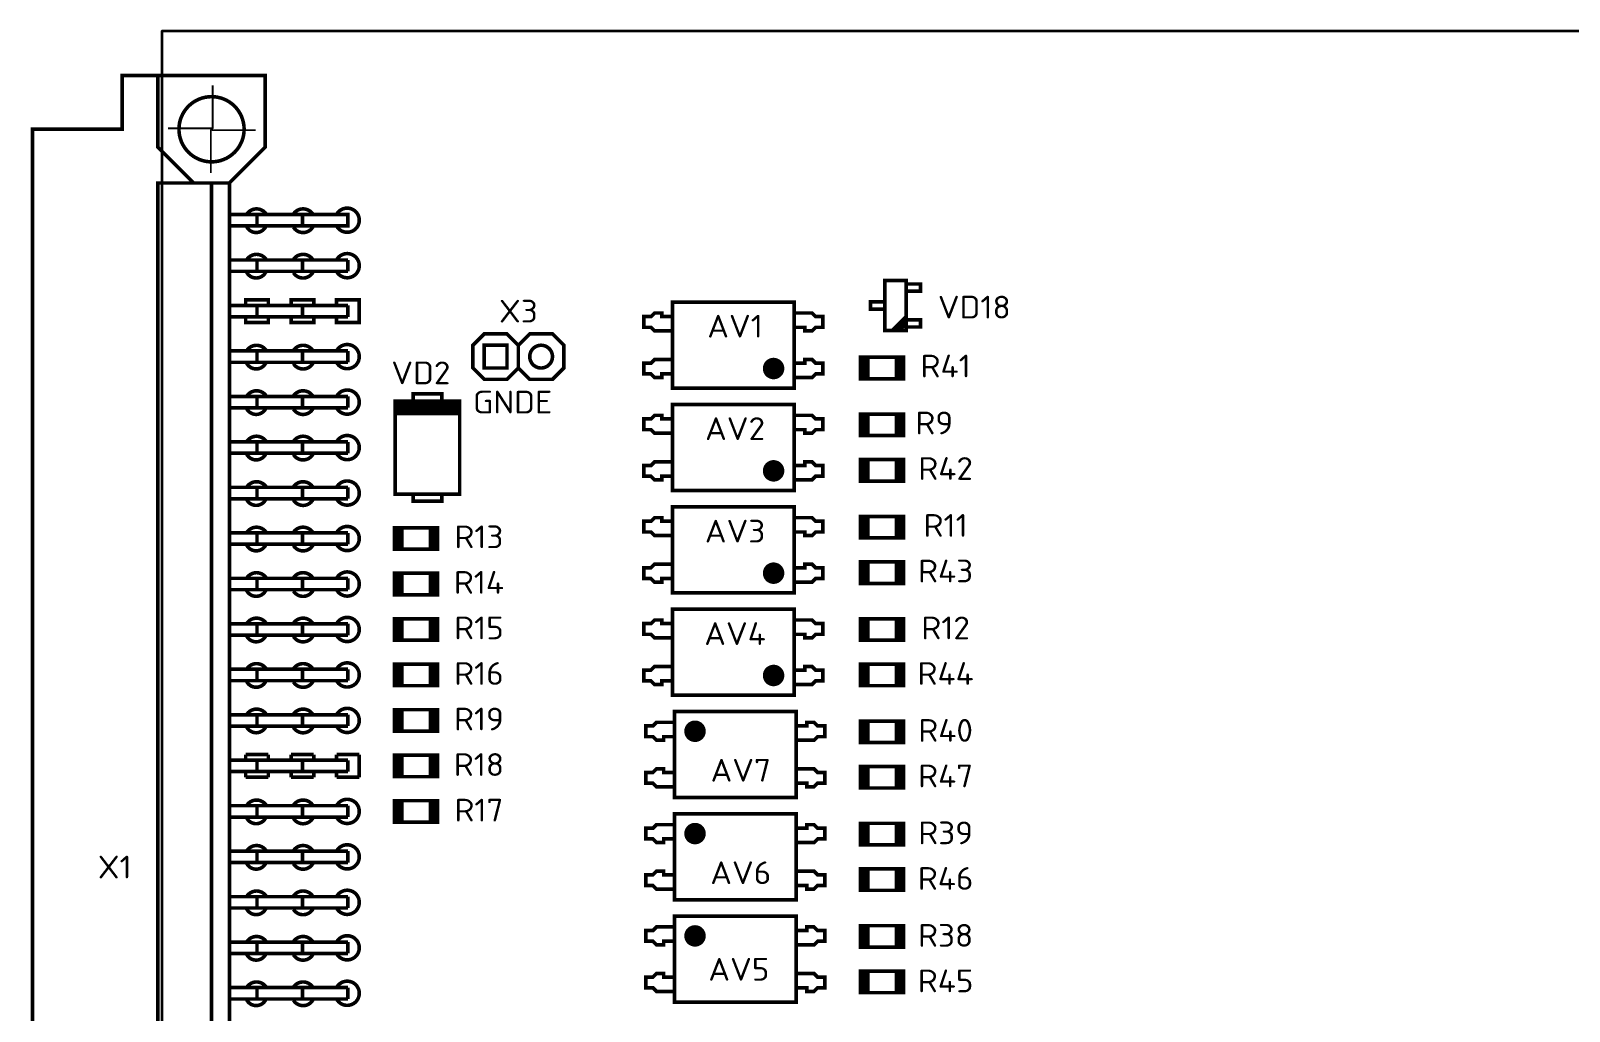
# Model space of a CAD drawing. Header units: millimetres. Extents: x -300 to 586, y -3087 to -2824.
# Drawn here: x -300.4 to -214.5, y -2893.8 to -2839 of the extents above; entities that cross this region are included whole.
import ezdxf
from ezdxf.enums import TextEntityAlignment as Align

# ---------------------------------------------------------------- set-up
doc = ezdxf.new("R2010")
doc.units = ezdxf.units.MM
doc.layers.add('BOARD', color=7, linetype='Continuous', lineweight=35)
doc.layers.add('PP', color=9, linetype='Continuous', lineweight=20)
doc.styles.get("Standard").update_dxf_attribs({"font": 'txt.shx'})

msp = doc.modelspace()

# ---------------------------------------------------------------- linework, layer by layer
at = {"layer": 'BOARD'}
msp.add_lwpolyline([(-136, -3072.25), (-293.074, -3072.25), (-293.074, -2839), (-136, -2839)], dxfattribs=at)
at = {"layer": 'BOARD', "const_width": 0.2}
msp.add_lwpolyline([(-300.314, -2929.5), (-300.314, -2844.5), (-295.314, -2844.5), (-295.314, -2841.5), (-287.314, -2841.5), (-287.314, -2845.5), (-289.314, -2847.5), (-289.314, -2930.5), (-287.314, -2932.5), (-287.314, -2936.5), (-295.314, -2936.5), (-295.314, -2933.5), (-300.314, -2933.5), (-300.314, -2929.5)], dxfattribs=at)
at = {"layer": 'PP'}
for points, const_width in [([(-291.314, -2847.5), (-293.314, -2845.5), (-293.314, -2841.5)], 0.2), ([(-290.249, -2842.05), (-290.249, -2844.45), (-290.299, -2844.5), (-290.314, -2844.5), (-290.349, -2844.535), (-290.349, -2846.95)], 0.1), ([(-287.849, -2844.55), (-290.249, -2844.55), (-290.299, -2844.5), (-290.314, -2844.5), (-290.349, -2844.465), (-290.349, -2844.45), (-292.749, -2844.45)], 0.1), ([(-290.314, -2847.5), (-290.314, -2930.5), (-293.314, -2930.5), (-293.314, -2847.5), (-289.314, -2847.5)], 0.2), ([(-289.361, -2849.262), (-282.694, -2849.262), (-282.694, -2849.898), (-289.361, -2849.898)], 0.2), ([(-287.774, -2849.262), (-287.774, -2849.898)], 0.2), ([(-285.234, -2849.262), (-285.234, -2849.898)], 0.2), ([(-289.361, -2851.802), (-282.694, -2851.802)], 0.2), ([(-287.774, -2851.802), (-287.774, -2852.438)], 0.2), ([(-285.234, -2851.802), (-285.234, -2852.438)], 0.2), ([(-282.694, -2851.802), (-282.694, -2852.438)], 0.2), ([(-282.694, -2852.438), (-289.361, -2852.438)], 0.2), ([(-252.694, -2852.945), (-252.694, -2854.145), (-253.494, -2854.145), (-253.494, -2854.545), (-252.694, -2854.545), (-252.694, -2855.745), (-251.494, -2855.745), (-251.494, -2852.945), (-252.694, -2852.945)], 0.2), ([(-251.494, -2853.545), (-250.694, -2853.545), (-250.694, -2853.145), (-251.494, -2853.145)], 0.2), ([(-288.409, -2854.342), (-288.409, -2854.025), (-287.139, -2854.025), (-287.139, -2854.342)], 0.2), ([(-285.869, -2854.342), (-285.869, -2854.025), (-284.599, -2854.025), (-284.599, -2854.342)], 0.2), ([(-283.329, -2854.342), (-283.329, -2854.025), (-282.059, -2854.025), (-282.059, -2855.295), (-283.329, -2855.295), (-283.329, -2854.978)], 0.2), ([(-289.361, -2854.342), (-282.694, -2854.342)], 0.2), ([(-287.774, -2854.342), (-287.774, -2854.978)], 0.2), ([(-285.234, -2854.342), (-285.234, -2854.978)], 0.2), ([(-282.694, -2854.342), (-282.694, -2854.978)], 0.2), ([(-264.559, -2855.765), (-265.559, -2855.765), (-265.759, -2855.565), (-266.159, -2855.565), (-266.159, -2854.965), (-265.759, -2854.965), (-265.559, -2854.765), (-265.159, -2854.765), (-265.159, -2854.965), (-264.559, -2854.965)], 0.2), ([(-264.559, -2858.965), (-264.559, -2854.165), (-257.759, -2854.165), (-257.759, -2858.965), (-264.559, -2858.965)], 0.2), ([(-257.759, -2854.765), (-256.759, -2854.765), (-256.559, -2854.965), (-256.159, -2854.965), (-256.159, -2855.565), (-256.559, -2855.565), (-256.759, -2855.765), (-257.159, -2855.765), (-257.159, -2855.565), (-257.759, -2855.565)], 0.2), ([(-252.694, -2854.545), (-252.694, -2854.145)], 0.2), ([(-282.694, -2854.978), (-289.361, -2854.978)], 0.2), ([(-287.139, -2854.978), (-287.139, -2855.295), (-288.409, -2855.295), (-288.409, -2854.978)], 0.2), ([(-284.599, -2854.978), (-284.599, -2855.295), (-285.869, -2855.295), (-285.869, -2854.978)], 0.2), ([(-251.494, -2854.945), (-252.294, -2855.745)], 0.2), ([(-252.094, -2855.745), (-251.494, -2855.145), (-250.694, -2855.145), (-250.694, -2855.545), (-251.494, -2855.545)], 0.2), ([(-251.494, -2855.345), (-251.894, -2855.745)], 0.2), ([(-273.804, -2858.47), (-273.169, -2857.835), (-272.534, -2858.47), (-271.264, -2858.47), (-270.629, -2857.835), (-270.629, -2856.565), (-271.264, -2855.93), (-272.534, -2855.93), (-273.169, -2856.565), (-273.804, -2855.93), (-275.074, -2855.93), (-275.709, -2856.565), (-275.709, -2857.835), (-275.074, -2858.47), (-273.804, -2858.47)], 0.2), ([(-275.074, -2856.565), (-273.804, -2856.565), (-273.804, -2857.835), (-275.074, -2857.835), (-275.074, -2856.565)], 0.2), ([(-273.169, -2856.565), (-273.169, -2857.835)], 0.2), ([(-289.361, -2856.882), (-282.694, -2856.882)], 0.2), ([(-287.774, -2856.882), (-287.774, -2857.518)], 0.2), ([(-285.234, -2856.882), (-285.234, -2857.518)], 0.2), ([(-282.694, -2856.882), (-282.694, -2857.518)], 0.2), ([(-264.559, -2857.365), (-265.559, -2857.365), (-265.759, -2857.565), (-266.159, -2857.565), (-266.159, -2858.165), (-265.759, -2858.165), (-265.559, -2858.365), (-265.159, -2858.365), (-265.159, -2858.165), (-264.559, -2858.165)], 0.2), ([(-257.759, -2858.365), (-256.759, -2858.365), (-256.559, -2858.165), (-256.159, -2858.165), (-256.159, -2857.565), (-256.559, -2857.565), (-256.759, -2857.365), (-257.159, -2857.365), (-257.159, -2857.565), (-257.759, -2857.565)], 0.2), ([(-254.049, -2857.235), (-254.049, -2858.435), (-251.649, -2858.435), (-251.649, -2857.235), (-254.049, -2857.235)], 0.2), ([(-253.849, -2858.435), (-253.849, -2857.235)], 0.2), ([(-253.649, -2858.435), (-253.649, -2857.235)], 0.2), ([(-252.049, -2858.435), (-252.049, -2857.235)], 0.2), ([(-251.849, -2858.435), (-251.849, -2857.235)], 0.2), ([(-282.694, -2857.518), (-289.361, -2857.518)], 0.2), ([(-289.361, -2859.422), (-282.694, -2859.422)], 0.2), ([(-282.694, -2860.058), (-289.361, -2860.058)], 0.2), ([(-287.774, -2859.422), (-287.774, -2860.058)], 0.2), ([(-285.234, -2859.422), (-285.234, -2860.058)], 0.2), ([(-282.694, -2859.422), (-282.694, -2860.058)], 0.2), ([(-280.051, -2859.68), (-276.447, -2859.68), (-276.447, -2864.88), (-280.051, -2864.88), (-280.051, -2859.68)], 0.2), ([(-280.051, -2859.78), (-276.447, -2859.78)], 0.2), ([(-280.051, -2859.88), (-276.447, -2859.88)], 0.2), ([(-280.051, -2859.98), (-276.447, -2859.98)], 0.2), ([(-280.051, -2860.08), (-276.447, -2860.08)], 0.2), ([(-277.449, -2859.68), (-277.449, -2859.28), (-279.049, -2859.28), (-279.049, -2859.88)], 0.2), ([(-264.559, -2864.68), (-264.559, -2859.88), (-257.759, -2859.88), (-257.759, -2864.68), (-264.559, -2864.68)], 0.2), ([(-280.051, -2860.18), (-276.447, -2860.18)], 0.2), ([(-280.051, -2860.28), (-276.447, -2860.28)], 0.2), ([(-280.051, -2860.38), (-276.447, -2860.38)], 0.2), ([(-264.559, -2861.48), (-265.559, -2861.48), (-265.759, -2861.28), (-266.159, -2861.28), (-266.159, -2860.68), (-265.759, -2860.68), (-265.559, -2860.48), (-265.159, -2860.48), (-265.159, -2860.68), (-264.559, -2860.68)], 0.2), ([(-257.759, -2860.48), (-256.759, -2860.48), (-256.559, -2860.68), (-256.159, -2860.68), (-256.159, -2861.28), (-256.559, -2861.28), (-256.759, -2861.48), (-257.159, -2861.48), (-257.159, -2861.28), (-257.759, -2861.28)], 0.2), ([(-254.049, -2860.41), (-254.049, -2861.61), (-251.649, -2861.61), (-251.649, -2860.41), (-254.049, -2860.41)], 0.2), ([(-253.849, -2861.61), (-253.849, -2860.41)], 0.2), ([(-253.649, -2861.61), (-253.649, -2860.41)], 0.2), ([(-252.049, -2861.61), (-252.049, -2860.41)], 0.2), ([(-251.849, -2861.61), (-251.849, -2860.41)], 0.2), ([(-289.361, -2861.962), (-282.694, -2861.962)], 0.2), ([(-282.694, -2862.598), (-289.361, -2862.598)], 0.2), ([(-287.774, -2861.962), (-287.774, -2862.598)], 0.2), ([(-285.234, -2861.962), (-285.234, -2862.598)], 0.2), ([(-282.694, -2861.962), (-282.694, -2862.598)], 0.2), ([(-264.559, -2863.08), (-265.559, -2863.08), (-265.759, -2863.28), (-266.159, -2863.28), (-266.159, -2863.88), (-265.759, -2863.88), (-265.559, -2864.08), (-265.159, -2864.08), (-265.159, -2863.88), (-264.559, -2863.88)], 0.2), ([(-257.759, -2864.08), (-256.759, -2864.08), (-256.559, -2863.88), (-256.159, -2863.88), (-256.159, -2863.28), (-256.559, -2863.28), (-256.759, -2863.08), (-257.159, -2863.08), (-257.159, -2863.28), (-257.759, -2863.28)], 0.2), ([(-254.049, -2862.95), (-254.049, -2864.15), (-251.649, -2864.15), (-251.649, -2862.95), (-254.049, -2862.95)], 0.2), ([(-253.849, -2864.15), (-253.849, -2862.95)], 0.2), ([(-253.649, -2864.15), (-253.649, -2862.95)], 0.2), ([(-252.049, -2864.15), (-252.049, -2862.95)], 0.2), ([(-251.849, -2864.15), (-251.849, -2862.95)], 0.2), ([(-289.361, -2864.502), (-282.694, -2864.502)], 0.2), ([(-282.694, -2865.138), (-289.361, -2865.138)], 0.2), ([(-287.774, -2864.502), (-287.774, -2865.138)], 0.2), ([(-285.234, -2864.502), (-285.234, -2865.138)], 0.2), ([(-282.694, -2864.502), (-282.694, -2865.138)], 0.2), ([(-277.449, -2864.88), (-277.449, -2865.28), (-279.049, -2865.28), (-279.049, -2864.88)], 0.2), ([(-264.559, -2870.395), (-264.559, -2865.595), (-257.759, -2865.595), (-257.759, -2870.395), (-264.559, -2870.395)], 0.2), ([(-280.084, -2866.76), (-280.084, -2867.96), (-277.684, -2867.96), (-277.684, -2866.76), (-280.084, -2866.76)], 0.2), ([(-279.884, -2867.96), (-279.884, -2866.76)], 0.2), ([(-279.684, -2867.96), (-279.684, -2866.76)], 0.2), ([(-278.084, -2867.96), (-278.084, -2866.76)], 0.2), ([(-277.884, -2867.96), (-277.884, -2866.76)], 0.2), ([(-264.559, -2867.195), (-265.559, -2867.195), (-265.759, -2866.995), (-266.159, -2866.995), (-266.159, -2866.395), (-265.759, -2866.395), (-265.559, -2866.195), (-265.159, -2866.195), (-265.159, -2866.395), (-264.559, -2866.395)], 0.2), ([(-257.759, -2866.195), (-256.759, -2866.195), (-256.559, -2866.395), (-256.159, -2866.395), (-256.159, -2866.995), (-256.559, -2866.995), (-256.759, -2867.195), (-257.159, -2867.195), (-257.159, -2866.995), (-257.759, -2866.995)], 0.2), ([(-254.049, -2866.125), (-254.049, -2867.325), (-251.649, -2867.325), (-251.649, -2866.125), (-254.049, -2866.125)], 0.2), ([(-253.849, -2867.325), (-253.849, -2866.125)], 0.2), ([(-253.649, -2867.325), (-253.649, -2866.125)], 0.2), ([(-252.049, -2867.325), (-252.049, -2866.125)], 0.2), ([(-251.849, -2867.325), (-251.849, -2866.125)], 0.2), ([(-289.361, -2867.042), (-282.694, -2867.042)], 0.2), ([(-282.694, -2867.678), (-289.361, -2867.678)], 0.2), ([(-287.774, -2867.042), (-287.774, -2867.678)], 0.2), ([(-285.234, -2867.042), (-285.234, -2867.678)], 0.2), ([(-282.694, -2867.042), (-282.694, -2867.678)], 0.2), ([(-254.049, -2868.665), (-254.049, -2869.865), (-251.649, -2869.865), (-251.649, -2868.665), (-254.049, -2868.665)], 0.2), ([(-253.849, -2869.865), (-253.849, -2868.665)], 0.2), ([(-253.649, -2869.865), (-253.649, -2868.665)], 0.2), ([(-252.049, -2869.865), (-252.049, -2868.665)], 0.2), ([(-251.849, -2869.865), (-251.849, -2868.665)], 0.2), ([(-280.084, -2869.3), (-280.084, -2870.5), (-277.684, -2870.5), (-277.684, -2869.3), (-280.084, -2869.3)], 0.2), ([(-279.884, -2870.5), (-279.884, -2869.3)], 0.2), ([(-279.684, -2870.5), (-279.684, -2869.3)], 0.2), ([(-278.084, -2870.5), (-278.084, -2869.3)], 0.2), ([(-277.884, -2870.5), (-277.884, -2869.3)], 0.2), ([(-264.559, -2868.795), (-265.559, -2868.795), (-265.759, -2868.995), (-266.159, -2868.995), (-266.159, -2869.595), (-265.759, -2869.595), (-265.559, -2869.795), (-265.159, -2869.795), (-265.159, -2869.595), (-264.559, -2869.595)], 0.2), ([(-257.759, -2869.795), (-256.759, -2869.795), (-256.559, -2869.595), (-256.159, -2869.595), (-256.159, -2868.995), (-256.559, -2868.995), (-256.759, -2868.795), (-257.159, -2868.795), (-257.159, -2868.995), (-257.759, -2868.995)], 0.2), ([(-289.361, -2869.582), (-282.694, -2869.582)], 0.2), ([(-282.694, -2870.218), (-289.361, -2870.218)], 0.2), ([(-287.774, -2869.582), (-287.774, -2870.218)], 0.2), ([(-285.234, -2869.582), (-285.234, -2870.218)], 0.2), ([(-282.694, -2869.582), (-282.694, -2870.218)], 0.2), ([(-289.361, -2872.122), (-282.694, -2872.122)], 0.2), ([(-287.774, -2872.122), (-287.774, -2872.758)], 0.2), ([(-285.234, -2872.122), (-285.234, -2872.758)], 0.2), ([(-282.694, -2872.122), (-282.694, -2872.758)], 0.2), ([(-280.084, -2871.84), (-280.084, -2873.04), (-277.684, -2873.04), (-277.684, -2871.84), (-280.084, -2871.84)], 0.2), ([(-279.884, -2873.04), (-279.884, -2871.84)], 0.2), ([(-279.684, -2873.04), (-279.684, -2871.84)], 0.2), ([(-278.084, -2873.04), (-278.084, -2871.84)], 0.2), ([(-277.884, -2873.04), (-277.884, -2871.84)], 0.2), ([(-264.559, -2872.91), (-265.559, -2872.91), (-265.759, -2872.71), (-266.159, -2872.71), (-266.159, -2872.11), (-265.759, -2872.11), (-265.559, -2871.91), (-265.159, -2871.91), (-265.159, -2872.11), (-264.559, -2872.11)], 0.2), ([(-264.559, -2876.11), (-264.559, -2871.31), (-257.759, -2871.31), (-257.759, -2876.11), (-264.559, -2876.11)], 0.2), ([(-257.759, -2871.91), (-256.759, -2871.91), (-256.559, -2872.11), (-256.159, -2872.11), (-256.159, -2872.71), (-256.559, -2872.71), (-256.759, -2872.91), (-257.159, -2872.91), (-257.159, -2872.71), (-257.759, -2872.71)], 0.2), ([(-254.049, -2871.84), (-254.049, -2873.04), (-251.649, -2873.04), (-251.649, -2871.84), (-254.049, -2871.84)], 0.2), ([(-253.849, -2873.04), (-253.849, -2871.84)], 0.2), ([(-253.649, -2873.04), (-253.649, -2871.84)], 0.2), ([(-252.049, -2873.04), (-252.049, -2871.84)], 0.2), ([(-251.849, -2873.04), (-251.849, -2871.84)], 0.2), ([(-282.694, -2872.758), (-289.361, -2872.758)], 0.2), ([(-289.361, -2874.662), (-282.694, -2874.662)], 0.2), ([(-287.774, -2874.662), (-287.774, -2875.298)], 0.2), ([(-285.234, -2874.662), (-285.234, -2875.298)], 0.2), ([(-282.694, -2874.662), (-282.694, -2875.298)], 0.2), ([(-280.084, -2874.38), (-280.084, -2875.58), (-277.684, -2875.58), (-277.684, -2874.38), (-280.084, -2874.38)], 0.2), ([(-279.884, -2875.58), (-279.884, -2874.38)], 0.2), ([(-279.684, -2875.58), (-279.684, -2874.38)], 0.2), ([(-278.084, -2875.58), (-278.084, -2874.38)], 0.2), ([(-277.884, -2875.58), (-277.884, -2874.38)], 0.2), ([(-264.559, -2874.51), (-265.559, -2874.51), (-265.759, -2874.71), (-266.159, -2874.71), (-266.159, -2875.31), (-265.759, -2875.31), (-265.559, -2875.51), (-265.159, -2875.51), (-265.159, -2875.31), (-264.559, -2875.31)], 0.2), ([(-257.759, -2875.51), (-256.759, -2875.51), (-256.559, -2875.31), (-256.159, -2875.31), (-256.159, -2874.71), (-256.559, -2874.71), (-256.759, -2874.51), (-257.159, -2874.51), (-257.159, -2874.71), (-257.759, -2874.71)], 0.2), ([(-254.049, -2874.38), (-254.049, -2875.58), (-251.649, -2875.58), (-251.649, -2874.38), (-254.049, -2874.38)], 0.2), ([(-253.849, -2875.58), (-253.849, -2874.38)], 0.2), ([(-253.649, -2875.58), (-253.649, -2874.38)], 0.2), ([(-252.049, -2875.58), (-252.049, -2874.38)], 0.2), ([(-251.849, -2875.58), (-251.849, -2874.38)], 0.2), ([(-282.694, -2875.298), (-289.361, -2875.298)], 0.2), ([(-289.361, -2877.202), (-282.694, -2877.202)], 0.2), ([(-287.774, -2877.202), (-287.774, -2877.838)], 0.2), ([(-285.234, -2877.202), (-285.234, -2877.838)], 0.2), ([(-282.694, -2877.202), (-282.694, -2877.838)], 0.2), ([(-277.684, -2878.12), (-277.684, -2876.92), (-280.084, -2876.92), (-280.084, -2878.12), (-277.684, -2878.12)], 0.2), ([(-279.884, -2876.92), (-279.884, -2878.12)], 0.2), ([(-279.684, -2876.92), (-279.684, -2878.12)], 0.2), ([(-278.084, -2876.92), (-278.084, -2878.12)], 0.2), ([(-277.884, -2876.92), (-277.884, -2878.12)], 0.2), ([(-257.649, -2877.025), (-257.649, -2881.825), (-264.449, -2881.825), (-264.449, -2877.025), (-257.649, -2877.025)], 0.2), ([(-282.694, -2877.838), (-289.361, -2877.838)], 0.2), ([(-264.449, -2877.625), (-265.449, -2877.625), (-265.649, -2877.825), (-266.049, -2877.825), (-266.049, -2878.425), (-265.649, -2878.425), (-265.449, -2878.625), (-265.049, -2878.625), (-265.049, -2878.425), (-264.449, -2878.425)], 0.2), ([(-257.649, -2878.625), (-256.649, -2878.625), (-256.449, -2878.425), (-256.049, -2878.425), (-256.049, -2877.825), (-256.449, -2877.825), (-256.649, -2877.625), (-257.049, -2877.625), (-257.049, -2877.825), (-257.649, -2877.825)], 0.2), ([(-251.649, -2878.755), (-251.649, -2877.555), (-254.049, -2877.555), (-254.049, -2878.755), (-251.649, -2878.755)], 0.2), ([(-253.849, -2877.555), (-253.849, -2878.755)], 0.2), ([(-253.649, -2877.555), (-253.649, -2878.755)], 0.2), ([(-252.049, -2877.555), (-252.049, -2878.755)], 0.2), ([(-251.849, -2877.555), (-251.849, -2878.755)], 0.2), ([(-289.361, -2879.742), (-282.694, -2879.742)], 0.2), ([(-288.409, -2879.425), (-287.139, -2879.425)], 0.2), ([(-288.409, -2879.742), (-288.409, -2879.425)], 0.2), ([(-287.774, -2879.742), (-287.774, -2880.378)], 0.2), ([(-287.139, -2879.425), (-287.139, -2879.742)], 0.2), ([(-285.869, -2879.425), (-284.599, -2879.425)], 0.2), ([(-285.869, -2879.742), (-285.869, -2879.425)], 0.2), ([(-285.234, -2879.742), (-285.234, -2880.378)], 0.2), ([(-284.599, -2879.425), (-284.599, -2879.742)], 0.2), ([(-283.329, -2879.425), (-282.059, -2879.425)], 0.2), ([(-283.329, -2879.742), (-283.329, -2879.425)], 0.2), ([(-282.694, -2879.742), (-282.694, -2880.378)], 0.2), ([(-282.059, -2879.425), (-282.059, -2880.695)], 0.2), ([(-277.684, -2880.66), (-277.684, -2879.46), (-280.084, -2879.46), (-280.084, -2880.66), (-277.684, -2880.66)], 0.2), ([(-279.884, -2879.46), (-279.884, -2880.66)], 0.2), ([(-279.684, -2879.46), (-279.684, -2880.66)], 0.2), ([(-278.084, -2879.46), (-278.084, -2880.66)], 0.2), ([(-277.884, -2879.46), (-277.884, -2880.66)], 0.2), ([(-282.694, -2880.378), (-289.361, -2880.378)], 0.2), ([(-288.409, -2880.695), (-288.409, -2880.378)], 0.2), ([(-287.139, -2880.695), (-288.409, -2880.695)], 0.2), ([(-287.139, -2880.378), (-287.139, -2880.695)], 0.2), ([(-285.869, -2880.695), (-285.869, -2880.378)], 0.2), ([(-284.599, -2880.695), (-285.869, -2880.695)], 0.2), ([(-284.599, -2880.378), (-284.599, -2880.695)], 0.2), ([(-283.329, -2880.695), (-283.329, -2880.378)], 0.2), ([(-282.059, -2880.695), (-283.329, -2880.695)], 0.2), ([(-264.449, -2881.225), (-265.449, -2881.225), (-265.649, -2881.025), (-266.049, -2881.025), (-266.049, -2880.425), (-265.649, -2880.425), (-265.449, -2880.225), (-265.049, -2880.225), (-265.049, -2880.425), (-264.449, -2880.425)], 0.2), ([(-257.649, -2880.225), (-256.649, -2880.225), (-256.449, -2880.425), (-256.049, -2880.425), (-256.049, -2881.025), (-256.449, -2881.025), (-256.649, -2881.225), (-257.049, -2881.225), (-257.049, -2881.025), (-257.649, -2881.025)], 0.2), ([(-251.649, -2881.295), (-251.649, -2880.095), (-254.049, -2880.095), (-254.049, -2881.295), (-251.649, -2881.295)], 0.2), ([(-253.849, -2880.095), (-253.849, -2881.295)], 0.2), ([(-253.649, -2880.095), (-253.649, -2881.295)], 0.2), ([(-252.049, -2880.095), (-252.049, -2881.295)], 0.2), ([(-251.849, -2880.095), (-251.849, -2881.295)], 0.2), ([(-289.361, -2882.282), (-282.694, -2882.282)], 0.2), ([(-287.774, -2882.282), (-287.774, -2882.918)], 0.2), ([(-285.234, -2882.282), (-285.234, -2882.918)], 0.2), ([(-282.694, -2882.282), (-282.694, -2882.918)], 0.2), ([(-277.684, -2883.2), (-277.684, -2882), (-280.084, -2882), (-280.084, -2883.2), (-277.684, -2883.2)], 0.2), ([(-279.884, -2882), (-279.884, -2883.2)], 0.2), ([(-279.684, -2882), (-279.684, -2883.2)], 0.2), ([(-278.084, -2882), (-278.084, -2883.2)], 0.2), ([(-277.884, -2882), (-277.884, -2883.2)], 0.2), ([(-282.694, -2882.918), (-289.361, -2882.918)], 0.2), ([(-257.649, -2882.74), (-257.649, -2887.54), (-264.449, -2887.54), (-264.449, -2882.74), (-257.649, -2882.74)], 0.2), ([(-251.649, -2884.47), (-251.649, -2883.27), (-254.049, -2883.27), (-254.049, -2884.47), (-251.649, -2884.47)], 0.2), ([(-253.849, -2883.27), (-253.849, -2884.47)], 0.2), ([(-253.649, -2883.27), (-253.649, -2884.47)], 0.2), ([(-252.049, -2883.27), (-252.049, -2884.47)], 0.2), ([(-251.849, -2883.27), (-251.849, -2884.47)], 0.2), ([(-264.449, -2883.34), (-265.449, -2883.34), (-265.649, -2883.54), (-266.049, -2883.54), (-266.049, -2884.14), (-265.649, -2884.14), (-265.449, -2884.34), (-265.049, -2884.34), (-265.049, -2884.14), (-264.449, -2884.14)], 0.2), ([(-257.649, -2884.34), (-256.649, -2884.34), (-256.449, -2884.14), (-256.049, -2884.14), (-256.049, -2883.54), (-256.449, -2883.54), (-256.649, -2883.34), (-257.049, -2883.34), (-257.049, -2883.54), (-257.649, -2883.54)], 0.2), ([(-289.361, -2884.822), (-282.694, -2884.822)], 0.2), ([(-287.774, -2884.822), (-287.774, -2885.458)], 0.2), ([(-285.234, -2884.822), (-285.234, -2885.458)], 0.2), ([(-282.694, -2884.822), (-282.694, -2885.458)], 0.2), ([(-282.694, -2885.458), (-289.361, -2885.458)], 0.2), ([(-251.649, -2887.01), (-251.649, -2885.81), (-254.049, -2885.81), (-254.049, -2887.01), (-251.649, -2887.01)], 0.2), ([(-253.849, -2885.81), (-253.849, -2887.01)], 0.2), ([(-253.649, -2885.81), (-253.649, -2887.01)], 0.2), ([(-252.049, -2885.81), (-252.049, -2887.01)], 0.2), ([(-251.849, -2885.81), (-251.849, -2887.01)], 0.2), ([(-264.449, -2886.94), (-265.449, -2886.94), (-265.649, -2886.74), (-266.049, -2886.74), (-266.049, -2886.14), (-265.649, -2886.14), (-265.449, -2885.94), (-265.049, -2885.94), (-265.049, -2886.14), (-264.449, -2886.14)], 0.2), ([(-257.649, -2885.94), (-256.649, -2885.94), (-256.449, -2886.14), (-256.049, -2886.14), (-256.049, -2886.74), (-256.449, -2886.74), (-256.649, -2886.94), (-257.049, -2886.94), (-257.049, -2886.74), (-257.649, -2886.74)], 0.2), ([(-289.361, -2887.362), (-282.694, -2887.362)], 0.2), ([(-287.774, -2887.362), (-287.774, -2887.998)], 0.2), ([(-285.234, -2887.362), (-285.234, -2887.998)], 0.2), ([(-282.694, -2887.362), (-282.694, -2887.998)], 0.2), ([(-282.694, -2887.998), (-289.361, -2887.998)], 0.2), ([(-257.649, -2888.455), (-257.649, -2893.255), (-264.449, -2893.255), (-264.449, -2888.455), (-257.649, -2888.455)], 0.2), ([(-264.449, -2889.055), (-265.449, -2889.055), (-265.649, -2889.255), (-266.049, -2889.255), (-266.049, -2889.855), (-265.649, -2889.855), (-265.449, -2890.055), (-265.049, -2890.055), (-265.049, -2889.855), (-264.449, -2889.855)], 0.2), ([(-257.649, -2890.055), (-256.649, -2890.055), (-256.449, -2889.855), (-256.049, -2889.855), (-256.049, -2889.255), (-256.449, -2889.255), (-256.649, -2889.055), (-257.049, -2889.055), (-257.049, -2889.255), (-257.649, -2889.255)], 0.2), ([(-251.649, -2890.185), (-251.649, -2888.985), (-254.049, -2888.985), (-254.049, -2890.185), (-251.649, -2890.185)], 0.2), ([(-253.849, -2888.985), (-253.849, -2890.185)], 0.2), ([(-253.649, -2888.985), (-253.649, -2890.185)], 0.2), ([(-252.049, -2888.985), (-252.049, -2890.185)], 0.2), ([(-251.849, -2888.985), (-251.849, -2890.185)], 0.2), ([(-289.361, -2889.902), (-282.694, -2889.902)], 0.2), ([(-287.774, -2889.902), (-287.774, -2890.538)], 0.2), ([(-285.234, -2889.902), (-285.234, -2890.538)], 0.2), ([(-282.694, -2889.902), (-282.694, -2890.538)], 0.2), ([(-282.694, -2890.538), (-289.361, -2890.538)], 0.2), ([(-264.449, -2892.655), (-265.449, -2892.655), (-265.649, -2892.455), (-266.049, -2892.455), (-266.049, -2891.855), (-265.649, -2891.855), (-265.449, -2891.655), (-265.049, -2891.655), (-265.049, -2891.855), (-264.449, -2891.855)], 0.2), ([(-257.649, -2891.655), (-256.649, -2891.655), (-256.449, -2891.855), (-256.049, -2891.855), (-256.049, -2892.455), (-256.449, -2892.455), (-256.649, -2892.655), (-257.049, -2892.655), (-257.049, -2892.455), (-257.649, -2892.455)], 0.2), ([(-251.649, -2892.725), (-251.649, -2891.525), (-254.049, -2891.525), (-254.049, -2892.725), (-251.649, -2892.725)], 0.2), ([(-253.849, -2891.525), (-253.849, -2892.725)], 0.2), ([(-253.649, -2891.525), (-253.649, -2892.725)], 0.2), ([(-252.049, -2891.525), (-252.049, -2892.725)], 0.2), ([(-251.849, -2891.525), (-251.849, -2892.725)], 0.2), ([(-289.361, -2892.442), (-282.694, -2892.442)], 0.2), ([(-287.774, -2892.442), (-287.774, -2893.078)], 0.2), ([(-285.234, -2892.442), (-285.234, -2893.078)], 0.2), ([(-282.694, -2892.442), (-282.694, -2893.078)], 0.2), ([(-282.694, -2893.078), (-289.361, -2893.078)], 0.2)]:
    msp.add_lwpolyline(points, dxfattribs=dict(at, const_width=const_width))
for points, const_width in [([(-288.493, -2844.5, 1), (-292.135, -2844.5, 1), (-288.493, -2844.5)], 0.2), ([(-283.329, -2849.262, -3.994451), (-283.329, -2849.898)], 0.2), ([(-288.349, -2849.25, -0.548946), (-287.249, -2849.25)], 0.2), ([(-285.749, -2849.25, -0.548946), (-284.649, -2849.25)], 0.2), ([(-288.349, -2849.95, 0.663793), (-287.249, -2849.85)], 0.2), ([(-285.733, -2849.976, 0.566199), (-284.649, -2849.95)], 0.2), ([(-288.349, -2851.79, -0.548946), (-287.249, -2851.79)], 0.2), ([(-285.749, -2851.79, -0.548946), (-284.649, -2851.79)], 0.2), ([(-283.329, -2851.802, -3.994451), (-283.329, -2852.438)], 0.2), ([(-288.349, -2852.49, 0.663793), (-287.249, -2852.39)], 0.2), ([(-285.733, -2852.516, 0.566199), (-284.649, -2852.49)], 0.2), ([(-288.349, -2856.87, -0.548946), (-287.249, -2856.87)], 0.2), ([(-285.749, -2856.87, -0.548946), (-284.649, -2856.87)], 0.2), ([(-283.329, -2856.882, -3.994451), (-283.329, -2857.518)], 0.2), ([(-271.264, -2857.2, 1), (-272.534, -2857.2, 1), (-271.264, -2857.2)], 0.2), ([(-288.349, -2857.57, 0.663793), (-287.249, -2857.47)], 0.2), ([(-258.609, -2857.865, 1), (-259.209, -2857.865, 1), (-258.609, -2857.865)], 0.6), ([(-285.733, -2857.596, 0.566199), (-284.649, -2857.57)], 0.2), ([(-288.349, -2859.41, -0.548946), (-287.249, -2859.41)], 0.2), ([(-285.749, -2859.41, -0.548946), (-284.649, -2859.41)], 0.2), ([(-283.329, -2859.422, -3.994451), (-283.329, -2860.058)], 0.2), ([(-288.349, -2860.11, 0.663793), (-287.249, -2860.01)], 0.2), ([(-285.733, -2860.136, 0.566199), (-284.649, -2860.11)], 0.2), ([(-288.349, -2861.95, -0.548946), (-287.249, -2861.95)], 0.2), ([(-285.749, -2861.95, -0.548946), (-284.649, -2861.95)], 0.2), ([(-283.329, -2861.962, -3.994451), (-283.329, -2862.598)], 0.2), ([(-288.349, -2862.65, 0.663793), (-287.249, -2862.55)], 0.2), ([(-285.733, -2862.676, 0.566199), (-284.649, -2862.65)], 0.2), ([(-258.609, -2863.58, 1), (-259.209, -2863.58, 1), (-258.609, -2863.58)], 0.6), ([(-288.349, -2864.49, -0.548946), (-287.249, -2864.49)], 0.2), ([(-285.749, -2864.49, -0.548946), (-284.649, -2864.49)], 0.2), ([(-283.329, -2864.502, -3.994451), (-283.329, -2865.138)], 0.2), ([(-288.349, -2865.19, 0.663793), (-287.249, -2865.09)], 0.2), ([(-285.733, -2865.216, 0.566199), (-284.649, -2865.19)], 0.2), ([(-288.349, -2867.03, -0.548946), (-287.249, -2867.03)], 0.2), ([(-285.749, -2867.03, -0.548946), (-284.649, -2867.03)], 0.2), ([(-283.329, -2867.042, -3.994451), (-283.329, -2867.678)], 0.2), ([(-288.349, -2867.73, 0.663793), (-287.249, -2867.63)], 0.2), ([(-285.733, -2867.756, 0.566199), (-284.649, -2867.73)], 0.2), ([(-288.349, -2869.57, -0.548946), (-287.249, -2869.57)], 0.2), ([(-285.749, -2869.57, -0.548946), (-284.649, -2869.57)], 0.2), ([(-283.329, -2869.582, -3.994451), (-283.329, -2870.218)], 0.2), ([(-258.609, -2869.295, 1), (-259.209, -2869.295, 1), (-258.609, -2869.295)], 0.6), ([(-288.349, -2870.27, 0.663793), (-287.249, -2870.17)], 0.2), ([(-285.733, -2870.296, 0.566199), (-284.649, -2870.27)], 0.2), ([(-288.349, -2872.11, -0.548946), (-287.249, -2872.11)], 0.2), ([(-285.749, -2872.11, -0.548946), (-284.649, -2872.11)], 0.2), ([(-283.329, -2872.122, -3.994451), (-283.329, -2872.758)], 0.2), ([(-288.349, -2872.81, 0.663793), (-287.249, -2872.71)], 0.2), ([(-285.733, -2872.836, 0.566199), (-284.649, -2872.81)], 0.2), ([(-288.349, -2874.65, -0.548946), (-287.249, -2874.65)], 0.2), ([(-285.749, -2874.65, -0.548946), (-284.649, -2874.65)], 0.2), ([(-283.329, -2874.662, -3.994451), (-283.329, -2875.298)], 0.2), ([(-258.609, -2875.01, 1), (-259.209, -2875.01, 1), (-258.609, -2875.01)], 0.6), ([(-288.349, -2875.35, 0.663793), (-287.249, -2875.25)], 0.2), ([(-285.733, -2875.376, 0.566199), (-284.649, -2875.35)], 0.2), ([(-288.349, -2877.19, -0.548946), (-287.249, -2877.19)], 0.2), ([(-285.749, -2877.19, -0.548946), (-284.649, -2877.19)], 0.2), ([(-283.329, -2877.202, -3.994451), (-283.329, -2877.838)], 0.2), ([(-288.349, -2877.89, 0.663793), (-287.249, -2877.79)], 0.2), ([(-285.733, -2877.916, 0.566199), (-284.649, -2877.89)], 0.2), ([(-262.999, -2878.125, 1), (-263.599, -2878.125, 1), (-262.999, -2878.125)], 0.6), ([(-288.349, -2882.27, -0.548946), (-287.249, -2882.27)], 0.2), ([(-285.749, -2882.27, -0.548946), (-284.649, -2882.27)], 0.2), ([(-283.329, -2882.282, -3.994451), (-283.329, -2882.918)], 0.2), ([(-288.349, -2882.97, 0.663793), (-287.249, -2882.87)], 0.2), ([(-285.733, -2882.996, 0.566199), (-284.649, -2882.97)], 0.2), ([(-262.999, -2883.84, 1), (-263.599, -2883.84, 1), (-262.999, -2883.84)], 0.6), ([(-288.349, -2884.81, -0.548946), (-287.249, -2884.81)], 0.2), ([(-285.749, -2884.81, -0.548946), (-284.649, -2884.81)], 0.2), ([(-283.329, -2884.822, -3.994451), (-283.329, -2885.458)], 0.2), ([(-288.349, -2885.51, 0.663793), (-287.249, -2885.41)], 0.2), ([(-285.733, -2885.536, 0.566199), (-284.649, -2885.51)], 0.2), ([(-288.349, -2887.35, -0.548946), (-287.249, -2887.35)], 0.2), ([(-285.749, -2887.35, -0.548946), (-284.649, -2887.35)], 0.2), ([(-283.329, -2887.362, -3.994451), (-283.329, -2887.998)], 0.2), ([(-288.349, -2888.05, 0.663793), (-287.249, -2887.95)], 0.2), ([(-285.733, -2888.076, 0.566199), (-284.649, -2888.05)], 0.2), ([(-262.999, -2889.555, 1), (-263.599, -2889.555, 1), (-262.999, -2889.555)], 0.6), ([(-288.349, -2889.89, -0.548946), (-287.249, -2889.89)], 0.2), ([(-285.749, -2889.89, -0.548946), (-284.649, -2889.89)], 0.2), ([(-283.329, -2889.902, -3.994451), (-283.329, -2890.538)], 0.2), ([(-288.349, -2890.59, 0.663793), (-287.249, -2890.49)], 0.2), ([(-285.733, -2890.616, 0.566199), (-284.649, -2890.59)], 0.2), ([(-288.349, -2892.43, -0.548946), (-287.249, -2892.43)], 0.2), ([(-285.749, -2892.43, -0.548946), (-284.649, -2892.43)], 0.2), ([(-283.329, -2892.442, -3.994451), (-283.329, -2893.078)], 0.2), ([(-288.349, -2893.13, 0.663793), (-287.249, -2893.03)], 0.2), ([(-285.733, -2893.156, 0.566199), (-284.649, -2893.13)], 0.2)]:
    msp.add_lwpolyline(points, format="xyb", dxfattribs=dict(at, const_width=const_width))

# ---------------------------------------------------------------- texts
at = {"layer": 'PP', "width": 1.019685}
for s, p in [('VD18', (-247.694, -2855.07)), ('X3', (-273.169, -2855.295)), ('AV1', (-261.062, -2856.134)), ('R41', (-249.296, -2858.36)), ('VD2', (-278.618, -2858.743)), ('AV2', (-261.062, -2861.858)), ('R9', (-249.932, -2861.54)), ('R42', (-249.296, -2864.084)), ('R11', (-249.296, -2867.264)), ('R13', (-275.372, -2867.9)), ('AV3', (-261.062, -2867.582)), ('R43', (-249.296, -2869.808)), ('R14', (-275.372, -2870.444)), ('R15', (-275.372, -2872.988)), ('R12', (-249.296, -2872.988)), ('AV4', (-261.062, -2873.306)), ('R16', (-275.372, -2875.532)), ('R44', (-249.296, -2875.532)), ('R19', (-275.372, -2878.076)), ('R40', (-249.296, -2878.712)), ('R18', (-275.372, -2880.62)), ('AV7', (-260.744, -2880.938)), ('R47', (-249.296, -2881.256)), ('R17', (-275.372, -2883.164)), ('R39', (-249.296, -2884.436)), ('X1', (-295.724, -2886.344)), ('AV6', (-260.744, -2886.662)), ('R46', (-249.296, -2886.98)), ('R38', (-249.296, -2890.16)), ('AV5', (-260.849, -2892.055)), ('R45', (-249.296, -2892.704))]:
    msp.add_text(s, height=1.27, dxfattribs=at).set_placement(p, align=Align.CENTER)
msp.add_text('GNDE', height=1.27, dxfattribs=at).set_placement((-275.709, -2860.375))

doc.saveas('drawing.dxf')
